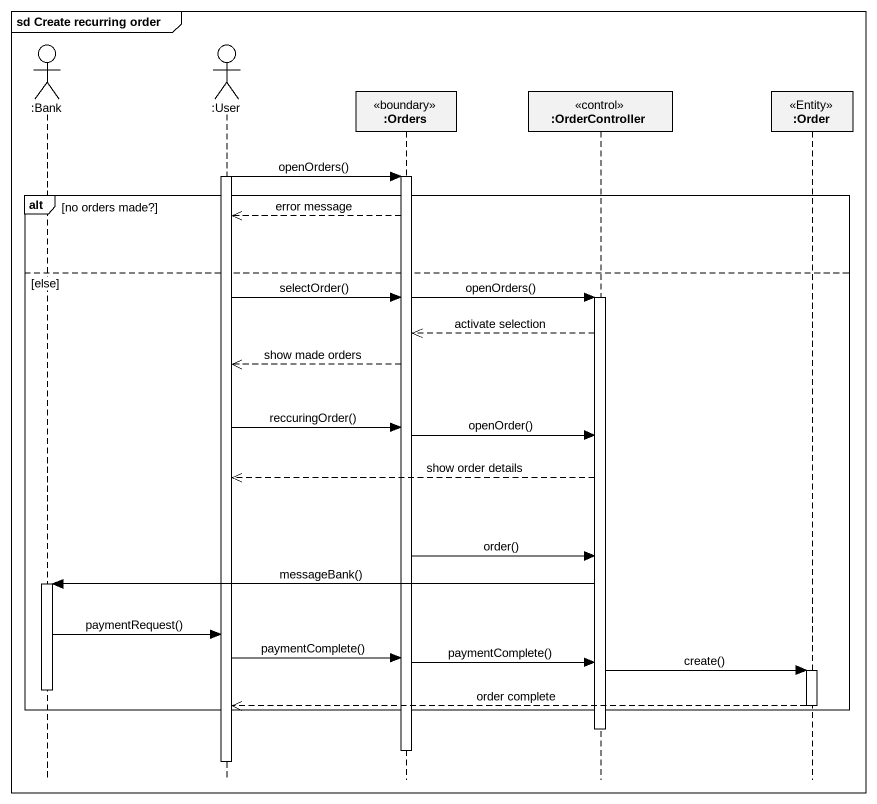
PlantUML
@startuml
mainframe sd Create recurring order
hide footbox
actor ":Bank" as Bank
actor ":User" as User
participant ":Orders" as Orders <<boundary>>
participant ":OrderController" as OrderController <<control>>
participant ":Order" as Order <<Entity>>

activate User
User -> Orders : openOrders()
activate Orders
alt no orders made?
  Orders -->> User : error message
else else
  User -> Orders : selectOrder()
  Orders -> OrderController : openOrders()
  activate OrderController
  OrderController -->> Orders : activate selection
  Orders -->> User : show made orders
  User -> Orders : reccuringOrder()
  Orders -> OrderController : openOrder()
  OrderController -->> User : show order details
  Orders -> OrderController : order()
  OrderController -> Bank : messageBank()
  activate Bank
  Bank -> User : paymentRequest()
  User -> Orders : paymentComplete()
  Orders -> OrderController : paymentComplete()
  OrderController -> Order : create()
  activate Order
  deactivate Bank
  Order -->> User : order complete
  deactivate Order
end
deactivate OrderController
deactivate Orders
deactivate User
@enduml
